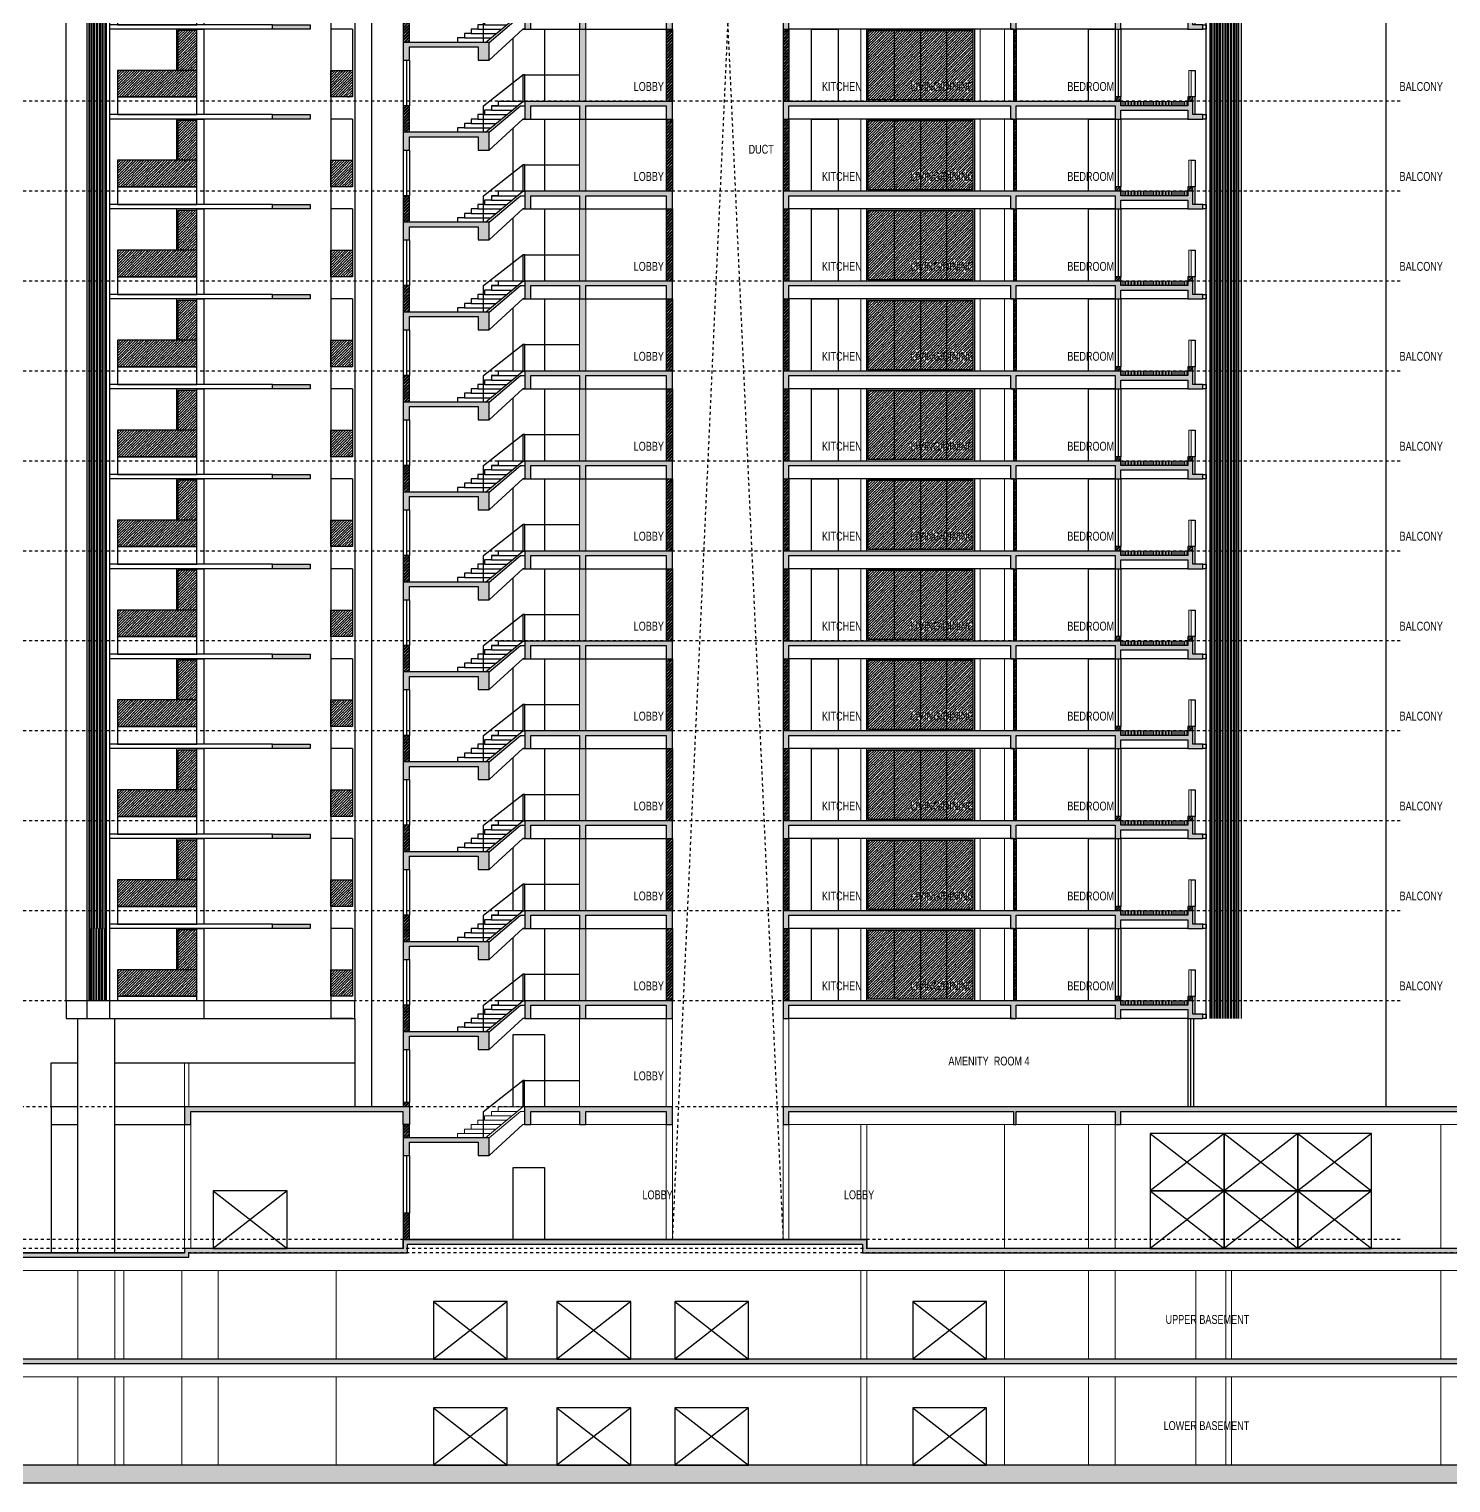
# Model space of a CAD drawing. Header units: metres. Extents: x 0 to 2611, y 0 to 3637.
# Drawn here: x 2512.06 to 2560.28, y 3208.31 to 3257.61 of the extents above; entities that cross this region are included whole.
import ezdxf

# ---------------------------------------------------------------- set-up
doc = ezdxf.new("R2010")
doc.units = ezdxf.units.M
doc.header["$LTSCALE"] = 0.1
doc.linetypes.add('ACAD_ISO04W100', pattern=[30, 24, -3, 0, -3])
doc.linetypes.add('HIDDEN', pattern=[0.375, 0.25, -0.125])
doc.layers.add('A-Ele2', color=214, linetype='Continuous', lineweight=0)
doc.layers.add('hatch', color=251, linetype='Continuous', lineweight=20)
for name, color, linetype in [('Floor lvl', 250, 'ACAD_ISO04W100'), ('Parking', 253, 'Continuous'), ('S- Doors', 5, 'Continuous'), ('S- Slab hatch2', 161, 'Continuous'), ('S- stairs elev', 214, 'Continuous'), ('S- Structure', 14, 'Continuous'), ('S- Walls', 4, 'Continuous'), ('S- WALLS HATCH SEC', 8, 'Continuous'), ('S-Ele2', 214, 'Continuous'), ('S-Ele3', 215, 'Continuous'), ('S-Elev beams', 214, 'Continuous'), ('S-Glazing hatch', 252, 'Continuous'), ('S-Windows', 5, 'Continuous'), ('text', 65, 'Continuous'), ('X-Lightest', 211, 'Continuous')]:
    doc.layers.add(name, color=color, linetype=linetype)
doc.styles.add('RS', font='romans.shx')
pattern_1 = [(45, (0, 0), (-0.0530330086, 0.0530330086), []), (45, (0.035355, 0), (-0.0530330086, 0.0530330086), [])]
pattern_2 = [(45, (0, -48.8), (-0.0530330086, 0.0530330086), []), (45, (0.035355, -48.8), (-0.0530330086, 0.0530330086), [])]
pattern_3 = [(45, (0, -39.65), (-0.088388348, 0.088388348), []), (45, (0.08839, -39.65), (-0.088388348, 0.088388348), [0.15625, -0.03125, 0, -0.03125])]
pattern_4 = [(45, (466.8519, 2472.4141), (-0.088388348, 0.088388348), []), (45, (466.9403, 2472.4141), (-0.088388348, 0.088388348), [0.15625, -0.03125, 0, -0.03125])]

# ---------------------------------------------------------------- blocks, each defined once
blk = doc.blocks.new('section')
at = {"layer": 'hatch'}
h = blk.add_hatch(dxfattribs=at)
h.set_pattern_fill('ANSI31', color=256, scale=0.4, angle=45)
h.set_pattern_definition([(90, (0, -48.8), (-0.05, 0), [])])
h.paths.add_polyline_path([(2084.506, 712.591), (2082.24, 712.591), (2082.24, 712.441), (2084.506, 712.441)])
at = {"layer": 'S- Slab hatch2'}
h = blk.add_hatch(color=256, dxfattribs=at)
h.dxf.hatch_style = 1
h.paths.add_polyline_path([(2064.091, 715.041), (2063.873, 715.041), (2063.873, 712.591), (2064.091, 712.591)])
h = blk.add_hatch(color=256, dxfattribs=at)
h.dxf.hatch_style = 1
h.paths.add_polyline_path([(2060.812, 711.541), (2057.896, 711.541), (2057.896, 710.941), (2058.114, 710.941), (2058.114, 711.391), (2060.437, 711.391), (2060.437, 710.941), (2060.812, 710.941)])
h.paths.add_polyline_path([(2062.018, 712.591), (2062.018, 711.991), (2062.232, 711.991), (2062.232, 712.441), (2063.873, 712.441), (2063.873, 711.991), (2064.091, 711.991), (2064.091, 712.441), (2066.818, 712.441), (2066.818, 711.991), (2067.036, 711.991), (2067.036, 712.591)])
h.paths.add_polyline_path([(2070.78, 712.591), (2070.78, 711.991), (2070.98, 711.991), (2070.98, 712.441), (2078.49, 712.441), (2078.49, 711.991), (2078.69, 711.991), (2078.69, 712.441), (2082.04, 712.441), (2082.04, 711.991), (2082.24, 711.991), (2082.24, 712.291), (2084.506, 712.291), (2084.506, 711.991), (2084.675, 711.991), (2085.021, 711.991), (2085.021, 712.141), (2084.675, 712.141), (2084.675, 712.591), (2084.506, 712.591), (2084.506, 712.441), (2082.24, 712.441), (2082.24, 712.591)])
at = {"layer": 'S- WALLS HATCH SEC'}
h = blk.add_hatch(dxfattribs=at)
h.set_pattern_fill('ANSI32', color=256, scale=0.2, style=0)
h.set_pattern_definition(pattern_2)
h.paths.add_polyline_path([(2067.036, 715.041), (2066.818, 715.041), (2066.818, 712.591), (2067.036, 712.591)])
h.paths.add_polyline_path([(2070.98, 715.041), (2070.78, 715.041), (2070.78, 712.591), (2070.98, 712.591)])
h = blk.add_hatch(dxfattribs=at)
h.set_pattern_fill('ANSI32', color=256, scale=0.2, style=0)
h.set_pattern_definition(pattern_2)
h.paths.add_polyline_path([(2078.69, 715.041), (2078.59, 715.041), (2078.59, 712.591), (2078.69, 712.591)])
h = blk.add_hatch(dxfattribs=at)
h.set_pattern_fill('ANSI32', color=256, scale=0.2, style=0)
h.set_pattern_definition(pattern_1)
h.paths.add_polyline_path([(2058.114, 712.441), (2057.896, 712.441), (2057.896, 711.541), (2058.114, 711.541)])
h = blk.add_hatch(dxfattribs=at)
h.set_pattern_fill('ANSI32', color=256, scale=0.2, style=0)
h.set_pattern_definition(pattern_1)
h.paths.add_polyline_path([(2082.24, 712.741), (2082.04, 712.741), (2082.04, 712.591), (2082.24, 712.591)])
h.paths.add_polyline_path([(2084.675, 712.741), (2084.506, 712.741), (2084.506, 712.591), (2084.675, 712.591)])
at = {"layer": 'S-Glazing hatch'}
h = blk.add_hatch(dxfattribs=at)
h.set_pattern_fill('ANSI35', color=256, scale=0.5)
h.set_pattern_definition([(45, (0, -48.8), (-0.088388348, 0.088388348), []), (45, (0.08839, -48.8), (-0.088388348, 0.088388348), [0.15625, -0.03125, 0, -0.03125])])
h.paths.add_polyline_path([(2077.22, 714.991), (2073.67, 714.991), (2073.67, 712.641), (2077.22, 712.641)])
at = {"layer": 'X-Lightest'}
h = blk.add_hatch(dxfattribs=at)
h.set_pattern_fill('ANSI32', color=256, scale=0.25, angle=45)
h.set_pattern_definition([(90, (0, -48.8), (-0.09375, 0), []), (90, (0.03125, -48.76875), (-0.09375, 0), [])])
h.paths.add_polyline_path([(2086.236, 715.041), (2085.267, 715.041), (2085.267, 711.991), (2086.236, 711.991)])
at = {"layer": 'A-Ele2'}
for points in [[(2063.873, 715.041), (2063.873, 712.591)], [(2078.29, 715.041), (2078.29, 712.591)], [(2084.62, 712.741), (2084.62, 713.641), (2084.543, 713.641), (2084.543, 712.741)], [(2082.24, 712.591), (2084.506, 712.591)]]:
    blk.add_lwpolyline(points, dxfattribs=at)
at = {"layer": 'A-Ele2', "elevation": 0}
for points in [[(2064.091, 715.041), (2064.091, 712.591)], [(2073.42, 715.041), (2073.42, 712.591)], [(2073.62, 715.041), (2073.62, 712.591)], [(2077.27, 715.041), (2077.27, 712.591)], [(2077.47, 715.041), (2077.47, 712.591)]]:
    blk.add_lwpolyline(points, dxfattribs=at)
at = {"layer": 'S- Doors'}
for points in [[(2061.95, 715.041), (2062.686, 715.041), (2062.686, 712.591)], [(2061.626, 712.591), (2061.626, 714.742)], [(2062.018, 713.491), (2061.95, 713.491)], [(2061.95, 713.491), (2061.95, 712.591)], [(2062.018, 712.591), (2062.018, 713.491), (2063.873, 713.491)]]:
    blk.add_lwpolyline(points, dxfattribs=at)
at = {"layer": 'S- Doors', "elevation": 0}
for points in [[(2071.75, 712.591), (2071.75, 715.041), (2072.65, 715.041), (2072.65, 712.591)], [(2081.14, 712.591), (2081.14, 715.041), (2082.04, 715.041), (2082.04, 712.591)], [(2060.622, 711.541), (2060.622, 712.441), (2061.95, 713.491)]]:
    blk.add_lwpolyline(points, dxfattribs=at)
at = {"layer": 'S- stairs elev', "elevation": 0}
for points in [[(2061.95, 712.591), (2061.118, 712.591), (2061.118, 712.441), (2060.889, 712.441), (2060.889, 712.291), (2060.66, 712.291), (2060.66, 712.141), (2060.431, 712.141), (2060.431, 711.991), (2060.201, 711.991), (2060.201, 711.841), (2059.972, 711.841), (2059.972, 711.691), (2059.743, 711.691), (2059.743, 711.541)], [(2060.69, 711.541), (2061.95, 712.591), (2062.018, 712.591)], [(2060.812, 711.541), (2061.872, 712.441), (2062.018, 712.441)], [(2060.889, 712.441), (2061.77, 712.441)], [(2060.431, 711.991), (2061.23, 711.991)], [(2060.66, 712.141), (2061.41, 712.141)], [(2060.889, 712.291), (2061.59, 712.291)], [(2059.972, 711.691), (2060.87, 711.691)], [(2060.201, 711.841), (2061.05, 711.841)]]:
    blk.add_lwpolyline(points, dxfattribs=at)
at = {"layer": 'S- stairs elev'}
blk.add_lwpolyline([(2062.018, 711.991), (2061.95, 711.991), (2060.812, 710.941)], dxfattribs=at)
at = {"layer": 'S- Structure'}
blk.add_lwpolyline([(2062.018, 712.591), (2062.018, 711.991), (2062.232, 711.991), (2062.232, 712.441), (2063.873, 712.441), (2063.873, 711.991), (2064.091, 711.991), (2064.091, 712.441), (2066.818, 712.441), (2066.818, 711.991), (2067.036, 711.991), (2067.036, 712.591), (2062.018, 712.591)], dxfattribs=at)
blk.add_lwpolyline([(2070.78, 712.591), (2070.78, 711.991), (2070.98, 711.991), (2070.98, 712.441), (2078.49, 712.441), (2078.49, 711.991), (2078.69, 711.991), (2078.69, 712.441), (2082.04, 712.441), (2082.04, 711.991), (2082.24, 711.991), (2082.24, 712.291), (2084.506, 712.291), (2084.506, 711.991), (2084.675, 711.991), (2085.021, 711.991), (2085.021, 712.141), (2084.675, 712.141), (2084.675, 712.591), (2084.506, 712.591), (2084.506, 712.441), (2082.24, 712.441), (2082.24, 712.591)], close=True, dxfattribs=at)
at = {"layer": 'S- Structure', "elevation": 0}
blk.add_lwpolyline([(2060.812, 711.541), (2057.896, 711.541), (2057.896, 710.941), (2058.114, 710.941), (2058.114, 711.391), (2060.437, 711.391), (2060.437, 710.941), (2060.812, 710.941)], close=True, dxfattribs=at)
at = {"layer": 'S- Walls', "elevation": 0}
for points in [[(2066.818, 715.041), (2066.818, 712.591)], [(2070.98, 715.041), (2070.98, 712.591)], [(2058.114, 711.541), (2058.114, 712.441), (2057.896, 712.441), (2057.896, 711.541)]]:
    blk.add_lwpolyline(points, dxfattribs=at)
at = {"layer": 'S- Walls'}
for points in [[(2067.036, 715.041), (2067.036, 712.591)], [(2070.78, 715.041), (2070.78, 712.591)], [(2078.59, 715.041), (2078.59, 712.591)], [(2078.69, 715.041), (2078.69, 712.591)], [(2082.24, 712.591), (2082.24, 712.741), (2082.04, 712.741), (2082.04, 712.591)], [(2084.675, 712.591), (2084.675, 712.741), (2084.506, 712.741), (2084.506, 712.591)]]:
    blk.add_lwpolyline(points, dxfattribs=at)
at = {"layer": 'S-Ele3'}
for points in [[(2085.126, 711.991), (2085.126, 715.041)], [(2086.236, 711.991), (2086.236, 715.041)], [(2084.62, 713.641), (2084.759, 713.641), (2084.759, 712.741)], [(2085.021, 712.141), (2085.126, 712.141), (2085.126, 711.991), (2085.021, 711.991)]]:
    blk.add_lwpolyline(points, dxfattribs=at)
for points, elevation in [([(2085.267, 711.991), (2085.267, 715.041)], 0), ([(2086.33, 711.991), (2086.33, 715.041)], 0.001), ([(2084.759, 712.141), (2084.759, 712.741), (2084.675, 712.741)], 0.001)]:
    blk.add_lwpolyline(points, dxfattribs=dict(at, elevation=elevation))
at = {"layer": 'S-Elev beams', "elevation": 0}
for points in [[(2073.62, 715.041), (2077.27, 715.041), (2077.27, 712.591), (2073.62, 712.591)], [(2073.67, 714.991), (2077.22, 714.991), (2077.22, 712.641), (2073.67, 712.641)]]:
    blk.add_lwpolyline(points, close=True, dxfattribs=at)
for points in [[(2074.557, 712.641), (2074.557, 714.991)], [(2075.445, 714.991), (2075.445, 712.641)], [(2076.332, 712.641), (2076.332, 714.991)], [(2078.59, 711.991), (2070.98, 711.991)]]:
    blk.add_lwpolyline(points, dxfattribs=at)
at = {"layer": 'S-Elev beams'}
for points in [[(2062.232, 711.991), (2066.818, 711.991)], [(2082.04, 711.991), (2078.69, 711.991)], [(2084.506, 711.991), (2082.24, 711.991)]]:
    blk.add_lwpolyline(points, dxfattribs=at)
at = {"layer": 'S-Windows'}
for points in [[(2082.04, 715.041), (2082.04, 712.741)], [(2082.14, 715.041), (2082.14, 712.741)], [(2082.24, 715.041), (2082.24, 712.741)], [(2057.896, 713.991), (2057.896, 712.441)], [(2058.114, 713.991), (2058.114, 712.441)]]:
    blk.add_lwpolyline(points, dxfattribs=at)
at = {"layer": 'S-Windows', "elevation": 0}
blk.add_lwpolyline([(2058.005, 713.991), (2058.005, 712.441)], dxfattribs=at)
at = {"layer": 'text', "char_height": 0.3, "attachment_point": 3, "style": 'RS'}
for s, insert, width in [('{\\fSwis721 LtCn BT|b0|i0|c0|p34;LOBBY}', (2066.74, 713.245, 0), 2.32084), ('{\\fSwis721 LtCn BT|b0|i0|c0|p34;KITCHEN}', (2073.448, 713.245, 0), 2.32084), ('{\\fSwis721 LtCn BT|b0|i0|c0|p34;LIVING/DINING}', (2077.271, 713.245, 0), 3.22759), ('{\\fSwis721 LtCn BT|b0|i0|c0|p34;BEDROOM}', (2082.009, 713.245, 0), 3.22759), ('{\\fSwis721 LtCn BT|b0|i0|c0|p34;BALCONY}', (2093.157, 713.245, 0), 19.80783)]:
    blk.add_mtext(s, dxfattribs=dict(at, insert=insert, width=width))
blk = doc.blocks.new('SECTION ELE')
at = {"layer": 'S- Slab hatch2'}
h = blk.add_hatch(color=256, dxfattribs=at)
h.dxf.hatch_style = 1
h.paths.add_polyline_path([(2054.749, 712.141), (2053.461, 712.141), (2053.461, 711.991), (2054.749, 711.991)])
at = {"layer": 'S-Ele3'}
h = blk.add_hatch(dxfattribs=at)
h.set_pattern_fill('ANSI35', color=256, scale=0.5)
h.set_pattern_definition(pattern_3)
h.paths.add_polyline_path([(2050.897, 714.991), (2050.259, 714.991), (2050.259, 713.641), (2050.897, 713.641)])
h = blk.add_hatch(dxfattribs=at)
h.set_pattern_fill('ANSI35', color=256, scale=0.5)
h.set_pattern_definition(pattern_3)
h.paths.add_polyline_path([(2050.897, 713.641), (2048.214, 713.641), (2048.214, 712.741), (2050.897, 712.741)])
h = blk.add_hatch(dxfattribs=at)
h.set_pattern_fill('ANSI35', color=256, scale=0.5)
h.set_pattern_definition(pattern_3)
h.paths.add_polyline_path([(2056.175, 713.641), (2055.44, 713.641), (2055.44, 712.741), (2056.175, 712.741)])
at = {"layer": 'X-Lightest'}
h = blk.add_hatch(dxfattribs=at)
h.set_pattern_fill('ANSI32', color=256, scale=0.25, angle=45)
h.set_pattern_definition([(90, (-0.0177, -39.65), (-0.09375, 0), []), (90, (0.01355, -39.61875), (-0.09375, 0), [])])
h.paths.add_polyline_path([(2047.836, 711.991), (2047.251, 711.991), (2047.251, 715.041), (2047.836, 715.041)])
at = {"layer": 'S- Structure', "elevation": 0}
blk.add_lwpolyline([(2053.461, 712.141), (2054.749, 712.141), (2054.749, 711.991), (2053.461, 711.991)], close=True, dxfattribs=at)
at = {"layer": 'S-Ele2'}
for points in [[(2046.473, 711.991), (2046.473, 715.041)], [(2047.174, 715.041), (2047.174, 711.991)], [(2047.251, 711.991), (2047.251, 715.041)], [(2047.836, 711.991), (2047.836, 715.041)], [(2047.937, 715.041), (2047.937, 711.991)], [(2050.897, 715.041), (2050.209, 715.041), (2050.209, 713.641)], [(2050.897, 714.991), (2050.259, 714.991), (2050.259, 713.641)]]:
    blk.add_lwpolyline(points, dxfattribs=at)
for points in [[(2050.897, 715.041), (2051.134, 715.041), (2051.134, 712.141), (2050.897, 712.141)], [(2050.897, 713.641), (2048.214, 713.641), (2048.214, 712.741), (2050.897, 712.741)], [(2055.44, 713.641), (2056.175, 713.641), (2056.175, 712.741), (2055.44, 712.741)], [(2050.897, 712.741), (2048.214, 712.741), (2048.214, 712.141), (2050.897, 712.141)]]:
    blk.add_lwpolyline(points, close=True, dxfattribs=at)
at = {"layer": 'S-Ele2', "elevation": 0}
for points in [[(2055.44, 715.041), (2055.44, 711.991)], [(2056.175, 715.041), (2056.175, 712.741)], [(2056.255, 715.041), (2056.255, 711.991)], [(2056.823, 715.041), (2056.823, 711.991)], [(2053.461, 712.141), (2047.937, 712.141)], [(2053.461, 711.991), (2047.937, 711.991)], [(2056.175, 711.991), (2055.44, 711.991)]]:
    blk.add_lwpolyline(points, dxfattribs=at)

msp = doc.modelspace()

# ---------------------------------------------------------------- hatches: boundary and pattern name
at = {"layer": 'S- Slab hatch2'}
h = msp.add_hatch(color=256, dxfattribs=at)
h.dxf.hatch_style = 1
h.paths.add_polyline_path([(2524.748, 3220.456), (2524.966, 3220.456), (2524.966, 3221.056), (2517.336, 3221.056), (2517.336, 3220.456), (2517.554, 3220.456), (2517.554, 3220.906), (2524.748, 3220.906)])
h.paths.add_polyline_path([(2524.966, 3219.856), (2527.289, 3219.856), (2527.289, 3219.406), (2527.664, 3219.406), (2527.664, 3220.006), (2524.748, 3220.006), (2524.748, 3219.406), (2524.966, 3219.406)])
h.paths.add_polyline_path([(2528.869, 3221.056), (2528.869, 3220.456), (2529.084, 3220.456), (2529.084, 3220.906), (2530.725, 3220.906), (2530.725, 3220.456), (2530.943, 3220.456), (2530.943, 3220.906), (2533.67, 3220.906), (2533.67, 3220.456), (2533.888, 3220.456), (2533.888, 3221.056)])
h = msp.add_hatch(color=256, dxfattribs=at)
h.dxf.hatch_style = 1
h.paths.add_polyline_path([(2561.242, 3221.056), (2549.092, 3221.056), (2537.632, 3221.056), (2537.632, 3220.456), (2537.832, 3220.456), (2537.832, 3220.906), (2545.442, 3220.906), (2545.442, 3220.456), (2545.542, 3220.456), (2545.542, 3220.906), (2548.892, 3220.906), (2548.892, 3220.456), (2549.092, 3220.456), (2549.092, 3220.906), (2561.242, 3220.906)])
h = msp.add_hatch(color=256, dxfattribs=at)
h.dxf.hatch_style = 1
h.paths.add_polyline_path([(2517.486, 3216.106), (2517.554, 3216.106), (2524.898, 3216.106), (2524.898, 3216.406), (2540.322, 3216.406), (2540.322, 3216.106), (2583.782, 3216.106), (2583.782, 3215.956), (2597.625, 3215.956), (2597.625, 3215.506), (2597.775, 3215.506), (2597.775, 3216.106), (2583.932, 3216.106), (2583.932, 3216.256), (2540.472, 3216.256), (2540.472, 3216.556), (2524.748, 3216.556), (2524.748, 3216.256), (2517.554, 3216.256), (2517.336, 3216.256), (2517.336, 3216.106), (2505.693, 3216.106), (2505.693, 3215.506), (2505.843, 3215.506), (2505.843, 3215.956), (2517.486, 3215.956)])
h = msp.add_hatch(color=256, dxfattribs=at)
h.dxf.hatch_style = 1
h.paths.add_polyline_path([(2597.775, 3212.506), (2505.693, 3212.506), (2505.693, 3211.906), (2505.843, 3211.906), (2505.843, 3212.356), (2597.625, 3212.356), (2597.625, 3211.906), (2597.775, 3211.906)])
h = msp.add_hatch(color=256, dxfattribs=at)
h.dxf.hatch_style = 1
h.paths.add_polyline_path([(2597.775, 3208.906), (2505.693, 3208.906), (2505.693, 3208.306), (2505.843, 3208.306), (2597.625, 3208.306), (2597.775, 3208.306)])
at = {"layer": 'S- WALLS HATCH SEC'}
h = msp.add_hatch(dxfattribs=at)
h.set_pattern_fill('ANSI32', color=256, scale=0.2, style=0)
h.set_pattern_definition([(45, (466.851906, 2508.4641), (-0.0530330086, 0.0530330086), []), (45, (466.88726, 2508.4641), (-0.0530330086, 0.0530330086), [])])
h.paths.add_polyline_path([(2524.966, 3221.206), (2524.748, 3221.206), (2524.748, 3221.056), (2524.966, 3221.056)])
h = msp.add_hatch(dxfattribs=at)
h.set_pattern_fill('ANSI32', color=256, scale=0.2, style=0)
h.set_pattern_definition([(45, (466.851906, 2512.0641), (-0.0530330086, 0.0530330086), []), (45, (466.88726, 2512.0641), (-0.0530330086, 0.0530330086), [])])
h.paths.add_polyline_path([(2524.966, 3220.456), (2524.748, 3220.456), (2524.748, 3220.006), (2524.966, 3220.006)])
h = msp.add_hatch(dxfattribs=at)
h.set_pattern_fill('ANSI32', color=256, scale=0.2, style=0)
h.set_pattern_definition([(45, (466.851906, 2505.0141), (-0.0530330086, 0.0530330086), []), (45, (466.88726, 2505.0141), (-0.0530330086, 0.0530330086), [])])
h.paths.add_polyline_path([(2524.966, 3217.456), (2524.748, 3217.456), (2524.748, 3216.556), (2524.966, 3216.556)])
at = {"layer": 'S-Ele3'}
h = msp.add_hatch(dxfattribs=at)
h.set_pattern_fill('ANSI35', color=256, scale=0.5)
h.set_pattern_definition(pattern_4)
h.paths.add_polyline_path([(2517.749, 3227.056), (2517.11, 3227.056), (2517.11, 3225.706), (2517.749, 3225.706)])
h = msp.add_hatch(dxfattribs=at)
h.set_pattern_fill('ANSI35', color=256, scale=0.5)
h.set_pattern_definition(pattern_4)
h.paths.add_polyline_path([(2517.749, 3225.706), (2515.066, 3225.706), (2515.066, 3224.806), (2517.749, 3224.806)])
h = msp.add_hatch(dxfattribs=at)
h.set_pattern_fill('ANSI35', color=256, scale=0.5)
h.set_pattern_definition(pattern_4)
h.paths.add_polyline_path([(2523.027, 3225.706), (2522.292, 3225.706), (2522.292, 3224.806), (2523.027, 3224.806)])
at = {"layer": 'X-Lightest'}
h = msp.add_hatch(dxfattribs=at)
h.set_pattern_fill('ANSI32', color=256, scale=0.25, angle=45)
h.set_pattern_definition([(90, (466.8342, 2472.4141), (-0.09375, 0), []), (90, (466.86545, 2472.44535), (-0.09375, 0), [])])
h.paths.add_polyline_path([(2514.688, 3224.656), (2514.102, 3224.656), (2514.102, 3227.106), (2514.688, 3227.106)])

# ---------------------------------------------------------------- linework, layer by layer
at = {"color": 1, "elevation": 0}
for points in [[(2524.748, 3216.256), (2524.748, 3216.556), (2540.472, 3216.556)], [(2540.472, 3216.556), (2540.472, 3216.256)], [(2583.932, 3216.106), (2583.932, 3216.256), (2540.472, 3216.256)]]:
    msp.add_lwpolyline(points, dxfattribs=at)
at = {"layer": 'A-Ele2', "elevation": 0}
for points in [[(2530.725, 3224.506), (2530.725, 3221.056)], [(2533.67, 3224.056), (2533.67, 3221.056)], [(2533.888, 3224.056), (2533.888, 3221.056)], [(2537.632, 3224.056), (2537.632, 3221.056)], [(2537.832, 3224.056), (2537.832, 3221.056)], [(2537.832, 3224.056), (2551.357, 3224.056)], [(2517.336, 3221.056), (2517.336, 3222.556), (2517.486, 3222.556), (2517.486, 3221.056)], [(2528.802, 3221.056), (2527.97, 3221.056), (2527.97, 3220.906), (2527.741, 3220.906), (2527.741, 3220.756), (2527.512, 3220.756), (2527.512, 3220.606), (2527.283, 3220.606), (2527.283, 3220.456), (2527.053, 3220.456), (2527.053, 3220.306), (2526.824, 3220.306), (2526.824, 3220.156), (2526.595, 3220.156), (2526.595, 3220.006)], [(2527.542, 3220.006), (2528.802, 3221.056), (2528.869, 3221.056)], [(2527.664, 3220.006), (2528.724, 3220.906), (2528.869, 3220.906)], [(2527.741, 3220.906), (2528.622, 3220.906)], [(2517.336, 3220.456), (2517.336, 3216.256)], [(2517.554, 3220.456), (2517.554, 3216.256)], [(2527.053, 3220.306), (2527.902, 3220.306)], [(2527.283, 3220.456), (2528.082, 3220.456)], [(2527.512, 3220.606), (2528.262, 3220.606)], [(2528.869, 3220.456), (2528.802, 3220.456), (2527.664, 3219.406)], [(2527.741, 3220.756), (2528.442, 3220.756)], [(2529.084, 3220.456), (2533.67, 3220.456)], [(2533.67, 3220.456), (2533.67, 3216.556)], [(2533.888, 3220.456), (2533.888, 3216.556)], [(2537.632, 3220.456), (2583.932, 3220.456)], [(2537.632, 3220.456), (2537.632, 3216.556)], [(2537.832, 3220.456), (2537.832, 3216.556)], [(2540.272, 3220.456), (2540.272, 3216.556)], [(2540.472, 3220.456), (2540.472, 3216.556)], [(2545.142, 3220.456), (2545.142, 3216.256)], [(2547.992, 3220.456), (2547.992, 3216.256)], [(2548.892, 3220.456), (2548.892, 3216.256)], [(2559.935, 3220.456), (2559.935, 3216.256)], [(2526.824, 3220.156), (2527.722, 3220.156)], [(2505.843, 3215.506), (2597.625, 3215.506)], [(2513.714, 3215.506), (2513.714, 3212.506)], [(2514.968, 3215.506), (2514.968, 3212.506)], [(2515.279, 3215.506), (2515.279, 3212.506)], [(2517.244, 3215.506), (2517.244, 3212.506)], [(2518.478, 3215.506), (2518.478, 3212.506)], [(2522.475, 3215.506), (2522.475, 3212.506)], [(2540.272, 3215.506), (2540.272, 3212.506)], [(2540.472, 3215.506), (2540.472, 3212.506)], [(2545.142, 3215.506), (2545.142, 3212.506)], [(2547.992, 3215.506), (2547.992, 3212.506)], [(2548.892, 3215.506), (2548.892, 3212.506)], [(2551.635, 3215.506), (2551.635, 3212.506)], [(2552.642, 3215.506), (2552.642, 3212.506)], [(2552.842, 3215.506), (2552.842, 3212.506)], [(2559.935, 3215.506), (2559.935, 3212.506)], [(2505.843, 3211.906), (2597.625, 3211.906)], [(2513.714, 3211.906), (2513.714, 3208.906)], [(2514.968, 3211.906), (2514.968, 3208.906)], [(2515.279, 3211.906), (2515.279, 3208.906)], [(2517.244, 3211.906), (2517.244, 3208.906)], [(2518.478, 3211.906), (2518.478, 3208.906)], [(2522.475, 3211.906), (2522.475, 3208.906)], [(2540.272, 3211.906), (2540.272, 3208.906)], [(2540.472, 3211.906), (2540.472, 3208.906)], [(2545.142, 3211.906), (2545.142, 3208.906)], [(2547.992, 3211.906), (2547.992, 3208.906)], [(2548.892, 3211.906), (2548.892, 3208.906)], [(2551.635, 3211.906), (2551.635, 3208.906)], [(2552.642, 3211.906), (2552.642, 3208.906)], [(2552.842, 3211.906), (2552.842, 3208.906)], [(2559.935, 3211.906), (2559.935, 3208.906)]]:
    msp.add_lwpolyline(points, dxfattribs=at)
at = {"layer": 'Floor lvl', "linetype": 'HIDDEN', "elevation": 0}
for points in [[(2533.888, 3216.556), (2537.632, 3298.756)], [(2533.888, 3298.756), (2537.632, 3216.556)]]:
    msp.add_lwpolyline(points, dxfattribs=at)
at = {"layer": 'Floor lvl', "ltscale": 0.03, "elevation": 0}
for points in [[(2558.563, 3255.156), (2499.726, 3255.156)], [(2558.563, 3252.106), (2499.726, 3252.106)], [(2558.563, 3249.056), (2499.726, 3249.056)], [(2558.563, 3246.006), (2499.726, 3246.006)], [(2558.563, 3242.956), (2499.726, 3242.956)], [(2558.563, 3239.906), (2499.726, 3239.906)], [(2558.563, 3236.856), (2499.726, 3236.856)], [(2558.563, 3233.806), (2499.726, 3233.806)], [(2558.563, 3230.756), (2499.726, 3230.756)], [(2558.563, 3227.706), (2499.726, 3227.706)], [(2558.563, 3224.656), (2499.726, 3224.656)], [(2586.08, 3221.056), (2499.726, 3221.056)], [(2611.156, 3216.256), (2497.088, 3216.256), (2495.759, 3219.282), (2492.836, 3219.282)], [(2611.156, 3216.106), (2496.422, 3216.106), (2495.759, 3217.615), (2492.836, 3217.615)], [(2558.563, 3216.556), (2499.726, 3216.556)], [(2611.156, 3212.506), (2492.039, 3212.506)], [(2611.156, 3208.906), (2492.039, 3208.906)]]:
    msp.add_lwpolyline(points, dxfattribs=at)
at = {"layer": 'Parking', "color": 251, "elevation": 0}
for points in [[(2552.586, 3220.156), (2550.086, 3220.156), (2550.086, 3218.206), (2552.586, 3218.206)], [(2555.086, 3220.156), (2552.586, 3220.156), (2552.586, 3218.206), (2555.086, 3218.206)], [(2557.586, 3220.156), (2555.086, 3220.156), (2555.086, 3218.206), (2557.586, 3218.206)], [(2520.81, 3218.206), (2518.31, 3218.206), (2518.31, 3216.256), (2520.81, 3216.256)], [(2552.586, 3218.206), (2550.086, 3218.206), (2550.086, 3216.256), (2552.586, 3216.256)], [(2555.086, 3218.206), (2552.586, 3218.206), (2552.586, 3216.256), (2555.086, 3216.256)], [(2557.586, 3218.206), (2555.086, 3218.206), (2555.086, 3216.256), (2557.586, 3216.256)], [(2528.275, 3214.456), (2525.775, 3214.456), (2525.775, 3212.506), (2528.275, 3212.506)], [(2532.465, 3214.456), (2529.965, 3214.456), (2529.965, 3212.506), (2532.465, 3212.506)], [(2536.462, 3214.456), (2533.962, 3214.456), (2533.962, 3212.506), (2536.462, 3212.506)], [(2544.534, 3214.456), (2542.034, 3214.456), (2542.034, 3212.506), (2544.534, 3212.506)], [(2528.275, 3210.856), (2525.775, 3210.856), (2525.775, 3208.906), (2528.275, 3208.906)], [(2532.465, 3210.856), (2529.965, 3210.856), (2529.965, 3208.906), (2532.465, 3208.906)], [(2536.462, 3210.856), (2533.962, 3210.856), (2533.962, 3208.906), (2536.462, 3208.906)], [(2544.534, 3210.856), (2542.034, 3210.856), (2542.034, 3208.906), (2544.534, 3208.906)]]:
    msp.add_lwpolyline(points, close=True, dxfattribs=at)
for points in [[(2552.586, 3220.156), (2550.086, 3218.206)], [(2550.086, 3220.156), (2550.086, 3220.156), (2552.586, 3218.206)], [(2555.086, 3220.156), (2552.586, 3218.206)], [(2552.586, 3220.156), (2552.586, 3220.156), (2555.086, 3218.206)], [(2557.586, 3220.156), (2555.086, 3218.206)], [(2555.086, 3220.156), (2555.086, 3220.156), (2557.586, 3218.206)], [(2520.81, 3218.206), (2518.31, 3216.256)], [(2518.31, 3218.206), (2518.31, 3218.206), (2520.81, 3216.256)], [(2552.586, 3218.206), (2550.086, 3216.256)], [(2550.086, 3218.206), (2550.086, 3218.206), (2552.586, 3216.256)], [(2555.086, 3218.206), (2552.586, 3216.256)], [(2552.586, 3218.206), (2552.586, 3218.206), (2555.086, 3216.256)], [(2557.586, 3218.206), (2555.086, 3216.256)], [(2555.086, 3218.206), (2555.086, 3218.206), (2557.586, 3216.256)], [(2528.275, 3214.456), (2525.775, 3212.506)], [(2525.775, 3214.456), (2525.775, 3214.456), (2528.275, 3212.506)], [(2532.465, 3214.456), (2529.965, 3212.506)], [(2529.965, 3214.456), (2529.965, 3214.456), (2532.465, 3212.506)], [(2536.462, 3214.456), (2533.962, 3212.506)], [(2533.962, 3214.456), (2533.962, 3214.456), (2536.462, 3212.506)], [(2544.534, 3214.456), (2542.034, 3212.506)], [(2542.034, 3214.456), (2542.034, 3214.456), (2544.534, 3212.506)], [(2528.275, 3210.856), (2525.775, 3208.906)], [(2525.775, 3210.856), (2525.775, 3210.856), (2528.275, 3208.906)], [(2532.465, 3210.856), (2529.965, 3208.906)], [(2529.965, 3210.856), (2529.965, 3210.856), (2532.465, 3208.906)], [(2536.462, 3210.856), (2533.962, 3208.906)], [(2533.962, 3210.856), (2533.962, 3210.856), (2536.462, 3208.906)], [(2544.534, 3210.856), (2542.034, 3208.906)], [(2542.034, 3210.856), (2542.034, 3210.856), (2544.534, 3208.906)]]:
    msp.add_lwpolyline(points, dxfattribs=at)
at = {"layer": 'S- Doors', "elevation": 0}
for points in [[(2528.478, 3221.056), (2528.478, 3223.506), (2529.538, 3223.506), (2529.538, 3221.056)], [(2527.474, 3220.006), (2527.474, 3220.906), (2528.802, 3221.956)], [(2528.869, 3221.956), (2528.802, 3221.956)], [(2528.802, 3221.956), (2528.802, 3221.056)], [(2528.869, 3221.056), (2528.869, 3221.956), (2530.725, 3221.956)], [(2528.478, 3216.556), (2528.478, 3219.006), (2529.538, 3219.006), (2529.538, 3216.556)]]:
    msp.add_lwpolyline(points, dxfattribs=at)
at = {"layer": 'S- Structure', "elevation": 0}
for points in [[(2524.966, 3221.056), (2517.336, 3221.056), (2517.336, 3220.456), (2517.554, 3220.456), (2517.554, 3220.906), (2524.748, 3220.906)], [(2524.966, 3221.056), (2524.966, 3220.456), (2524.748, 3220.456), (2524.748, 3220.906)], [(2528.869, 3221.056), (2528.869, 3220.456), (2529.084, 3220.456), (2529.084, 3220.906), (2530.725, 3220.906), (2530.725, 3220.456), (2530.943, 3220.456), (2530.943, 3220.906), (2533.67, 3220.906), (2533.67, 3220.456), (2533.888, 3220.456), (2533.888, 3221.056), (2528.869, 3221.056)], [(2491.089, 3215.956), (2491.089, 3217.606), (2491.239, 3217.606), (2491.239, 3216.106), (2517.336, 3216.106)], [(2583.932, 3216.256), (2540.472, 3216.256), (2540.472, 3216.556), (2524.748, 3216.556), (2524.748, 3216.256), (2517.554, 3216.256), (2517.554, 3216.256), (2517.336, 3216.256), (2517.336, 3216.106), (2505.693, 3216.106), (2505.693, 3215.506), (2505.843, 3215.506), (2505.843, 3215.956), (2517.486, 3215.956), (2517.486, 3216.106), (2517.554, 3216.106), (2524.898, 3216.106), (2524.898, 3216.406), (2540.322, 3216.406), (2540.322, 3216.106), (2583.782, 3216.106)], [(2505.693, 3212.506), (2505.693, 3211.906), (2505.843, 3211.906), (2505.843, 3212.356), (2597.625, 3212.356), (2597.625, 3211.906), (2597.775, 3211.906), (2597.775, 3212.506), (2505.693, 3212.506)], [(2505.693, 3208.906), (2505.693, 3208.306), (2505.843, 3208.306), (2505.843, 3208.306), (2597.625, 3208.306), (2597.625, 3208.306), (2597.775, 3208.306), (2597.775, 3208.906), (2505.693, 3208.906)]]:
    msp.add_lwpolyline(points, dxfattribs=at)
for points in [[(2537.632, 3221.056), (2537.632, 3220.456), (2537.832, 3220.456), (2537.832, 3220.906), (2545.442, 3220.906), (2545.442, 3220.456), (2545.542, 3220.456), (2545.542, 3220.906), (2548.892, 3220.906), (2548.892, 3220.456), (2549.092, 3220.456), (2549.092, 3220.906), (2583.763, 3220.906), (2583.763, 3220.456), (2583.932, 3220.456), (2583.932, 3220.456), (2583.932, 3220.606), (2583.932, 3220.606), (2583.932, 3221.056), (2583.763, 3221.056), (2583.763, 3221.056), (2549.092, 3221.056), (2549.092, 3221.056)], [(2527.664, 3220.006), (2524.748, 3220.006), (2524.748, 3219.406), (2524.966, 3219.406), (2524.966, 3219.856), (2527.289, 3219.856), (2527.289, 3219.406), (2527.664, 3219.406)]]:
    msp.add_lwpolyline(points, close=True, dxfattribs=at)
at = {"layer": 'S- Walls', "elevation": 0}
for points in [[(2524.966, 3221.056), (2524.966, 3221.206), (2524.748, 3221.206), (2524.748, 3221.056)], [(2524.748, 3220.456), (2524.748, 3220.006)], [(2524.966, 3220.006), (2524.966, 3220.456)], [(2524.966, 3216.556), (2524.966, 3217.456), (2524.748, 3217.456), (2524.748, 3216.556)]]:
    msp.add_lwpolyline(points, dxfattribs=at)
at = {"layer": 'S-Ele2'}
for points, elevation in [([(2513.324, 3224.656), (2513.324, 3227.106)], 0), ([(2514.026, 3227.106), (2514.026, 3224.656)], 0), ([(2514.102, 3224.656), (2514.102, 3227.106)], 0), ([(2514.688, 3224.656), (2514.688, 3227.106)], 0), ([(2514.789, 3227.106), (2514.789, 3224.656)], 0), ([(2517.749, 3227.106), (2517.06, 3227.106), (2517.06, 3225.706)], 0), ([(2517.749, 3227.056), (2517.11, 3227.056), (2517.11, 3225.706)], 0), ([(2517.749, 3224.656), (2517.749, 3227.106), (2517.986, 3227.106), (2517.986, 3224.656)], 0), ([(2522.292, 3227.106), (2522.292, 3224.656)], 0), ([(2523.027, 3227.106), (2523.027, 3224.806)], 0), ([(2523.107, 3227.106), (2523.107, 3224.656)], 0), ([(2523.675, 3227.106), (2523.675, 3221.056)], 0), ([(2517.749, 3224.656), (2517.749, 3224.806), (2515.066, 3224.806), (2515.066, 3224.656)], 0), ([(2513.324, 3224.656), (2513.324, 3224.056), (2523.107, 3224.056), (2523.107, 3224.656), (2513.324, 3224.656)], 0), ([(2514.026, 3224.656), (2514.026, 3224.056)], 0.001), ([(2514.789, 3224.656), (2514.789, 3224.056)], 0), ([(2517.986, 3224.656), (2517.986, 3224.056)], 0), ([(2522.292, 3224.656), (2522.292, 3224.056)], 0), ([(2513.714, 3216.106), (2513.714, 3224.056)], 0), ([(2514.968, 3216.106), (2514.968, 3224.056)], 0), ([(2523.027, 3224.056), (2522.292, 3224.056)], 0), ([(2523.107, 3224.056), (2523.107, 3221.056)], 0)]:
    msp.add_lwpolyline(points, dxfattribs=dict(at, elevation=elevation))
at = {"layer": 'S-Ele2', "elevation": 0}
for points in [[(2517.749, 3225.706), (2515.066, 3225.706), (2515.066, 3224.806), (2517.749, 3224.806)], [(2522.292, 3225.706), (2523.027, 3225.706), (2523.027, 3224.806), (2522.292, 3224.806)]]:
    msp.add_lwpolyline(points, close=True, dxfattribs=at)
at = {"layer": 'S-Ele3', "elevation": 0}
for points in [[(2558.089, 3221.056), (2558.089, 3298.906), (2602.58, 3298.906), (2602.58, 3221.056)], [(2512.809, 3221.056), (2512.809, 3222.556), (2513.714, 3222.556)], [(2514.968, 3222.556), (2523.107, 3222.556)], [(2513.714, 3221.056), (2512.809, 3221.056), (2512.809, 3220.456), (2513.714, 3220.456)], [(2517.336, 3221.056), (2514.968, 3221.056)], [(2512.809, 3220.456), (2512.809, 3216.106)], [(2514.968, 3220.456), (2517.336, 3220.456)]]:
    msp.add_lwpolyline(points, dxfattribs=at)
at = {"layer": 'S-Windows', "elevation": 0}
for points in [[(2551.357, 3224.056), (2551.357, 3221.056)], [(2551.457, 3221.056), (2551.457, 3224.056)], [(2551.557, 3221.056), (2551.557, 3224.056)], [(2524.748, 3223.006), (2524.748, 3221.206)], [(2524.857, 3223.006), (2524.857, 3221.206)], [(2524.966, 3223.006), (2524.966, 3221.206)], [(2524.748, 3219.406), (2524.748, 3217.456)], [(2524.857, 3219.406), (2524.857, 3217.456)], [(2524.966, 3219.406), (2524.966, 3217.456)]]:
    msp.add_lwpolyline(points, dxfattribs=at)

# ---------------------------------------------------------------- block references
at = {"color": 1}
for name, p in [('SECTION ELE', (466.852, 2545.614, 0)), ('section', (466.852, 2545.614, 0)), ('SECTION ELE', (466.852, 2542.564, 0)), ('section', (466.852, 2542.564, 0)), ('SECTION ELE', (466.852, 2539.514, 0)), ('section', (466.852, 2539.514, 0)), ('SECTION ELE', (466.852, 2536.464, 0)), ('section', (466.852, 2536.464, 0)), ('SECTION ELE', (466.852, 2533.414, 0)), ('section', (466.852, 2533.414, 0)), ('SECTION ELE', (466.852, 2530.364, 0)), ('section', (466.852, 2530.364, 0)), ('SECTION ELE', (466.852, 2527.314, 0)), ('section', (466.852, 2527.314, 0)), ('SECTION ELE', (466.852, 2524.264, 0)), ('section', (466.852, 2524.264, 0)), ('SECTION ELE', (466.852, 2521.214, 0)), ('section', (466.852, 2521.214, 0)), ('SECTION ELE', (466.852, 2518.164, 0)), ('section', (466.852, 2518.164, 0)), ('SECTION ELE', (466.852, 2515.114, 0)), ('section', (466.852, 2515.114, 0)), ('section', (466.852, 2512.064, 0))]:
    msp.add_blockref(name, p, dxfattribs=at)

# ---------------------------------------------------------------- texts
at = {"layer": 'text', "char_height": 0.3, "attachment_point": 3, "style": 'RS'}
for s, insert, width in [('{\\fSwis721 LtCn BT|b0|i0|c0|p34;DUCT}', (2537.317, 3253.68, 0), 3.22759), ('{\\fSwis721 LtCn BT|b0|i0|c0|p34;AMENITY  ROOM 4}', (2545.991, 3222.762, 0), 3.22759), ('{\\fSwis721 LtCn BT|b0|i0|c0|p34;LOBBY}', (2533.592, 3222.259, 0), 2.32084), ('{\\fSwis721 LtCn BT|b0|i0|c0|p34;LOBBY }', (2533.891, 3218.226, 0), 3.22759), ('{\\fSwis721 LtCn BT|b0|i0|c0|p34;LOBBY }', (2540.722, 3218.226, 0), 3.22759), ('{\\fSwis721 LtCn BT|b0|i0|c0|p34;UPPER BASEMENT }', (2553.441, 3213.999, 0), 3.22759), ('{\\fSwis721 LtCn BT|b0|i0|c0|p34;LOWER BASEMENT }', (2553.441, 3210.399, 0), 3.22759)]:
    msp.add_mtext(s, dxfattribs=dict(at, insert=insert, width=width))

doc.saveas('drawing.dxf')
